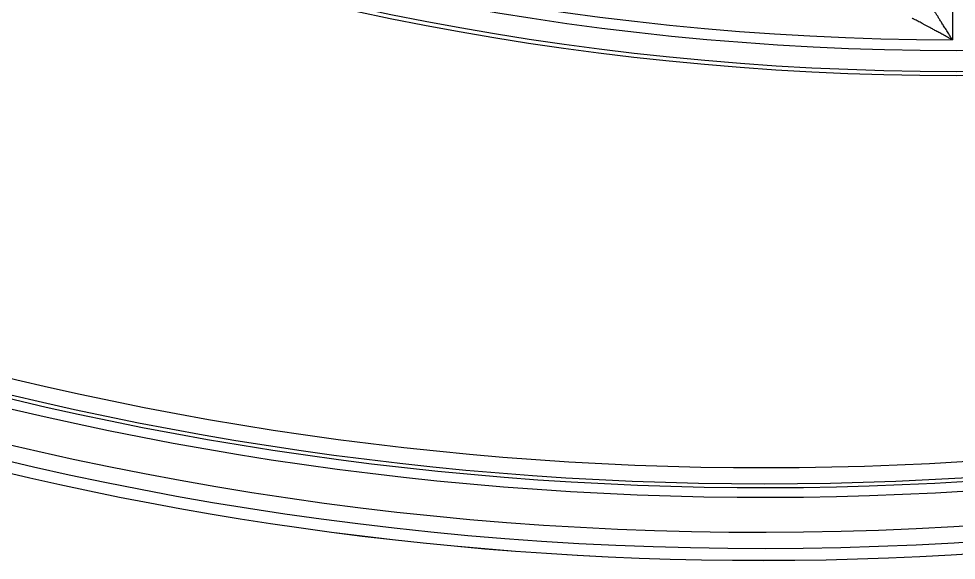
# Model space of a CAD drawing. Header units: millimetres. Extents: x -1286 to 291, y 5350 to 5880.
# Drawn here: x -1082.28 to -1053.13, y 5586.25 to 5603.08 of the extents above; entities that cross this region are included whole.
import ezdxf

# ---------------------------------------------------------------- set-up
doc = ezdxf.new("R2010")
doc.units = ezdxf.units.MM
doc.layers.add('粗实线层', color=7, linetype='Continuous', lineweight=35)

msp = doc.modelspace()

# ---------------------------------------------------------------- linework, layer by layer
at = {"layer": '粗实线层', "lineweight": 25}
msp.add_line((-1053.25, 5683.833), (-1053.25, 5602.431), dxfattribs=at)
for radius in [87.342, 87.216, 86.564]:
    msp.add_circle((-1053.128, 5688.655), radius, dxfattribs=at)
for centre, radius, start, end in [((-1053.128, 5688.655), 86.224, 180.08059, 269.91941), ((-1059.158, 5688.655), 102.032, 191.56871, 353.81047), ((-1059.158, 5688.655), 101.531, 191.59189, 353.81047), ((-1059.158, 5688.655), 100.141, 191.71934, 339.08959), ((-1059.158, 5688.655), 100.022, 191.73334, 338.88345), ((-1059.158, 5688.655), 100.442, 191.71935, 339.08959), ((-1059.158, 5688.655), 99.521, 191.82936, 338.86382), ((-1059.158, 5688.655), 102.401, 208.57791, 345.69153), ((-1059.158, 5688.655), 102.402, 208.57791, 345.69153)]:
    msp.add_arc(centre, radius, start, end, dxfattribs=at)
for points in [[(-1053.25, 5602.431), (-1053.282, 5602.482), (-1053.343, 5602.581), (-1053.427, 5602.716), (-1053.504, 5602.839), (-1053.574, 5602.95), (-1053.637, 5603.051), (-1053.694, 5603.142), (-1053.744, 5603.221), (-1053.788, 5603.291), (-1053.83, 5603.357), (-1053.87, 5603.419), (-1053.906, 5603.474), (-1053.937, 5603.52), (-1053.963, 5603.556), (-1053.976, 5603.573), (-1053.981, 5603.58)], [(-1054.477, 5603.085), (-1054.48, 5603.087), (-1054.487, 5603.092), (-1054.492, 5603.097), (-1054.495, 5603.1)], [(-1053.25, 5602.431), (-1053.303, 5602.46), (-1053.406, 5602.516), (-1053.547, 5602.592), (-1053.675, 5602.662), (-1053.791, 5602.726), (-1053.898, 5602.783), (-1053.993, 5602.835), (-1054.077, 5602.88), (-1054.152, 5602.92), (-1054.222, 5602.957), (-1054.289, 5602.993), (-1054.35, 5603.024), (-1054.403, 5603.05), (-1054.446, 5603.071), (-1054.468, 5603.081), (-1054.477, 5603.085)]]:
    msp.add_open_spline(points, degree=3, dxfattribs=at)

doc.saveas('drawing.dxf')
